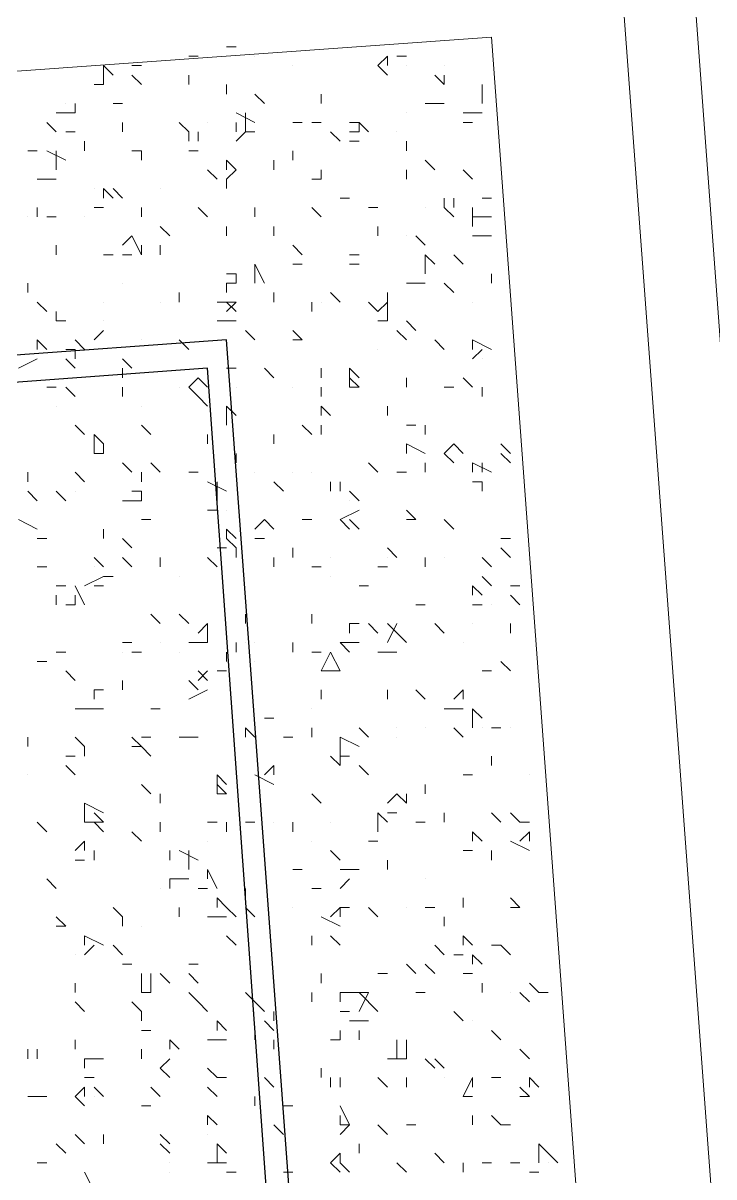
# Model space of a CAD drawing. Header units: millimetres. Extents: x 2928 to 3112, y 1220 to 1280.
# Drawn here: x 3001.4205 to 3001.6638, y 1266.179 to 1266.5856 of the extents above; entities that cross this region are included whole.
import ezdxf

# ---------------------------------------------------------------- set-up
doc = ezdxf.new("R2010")
doc.units = ezdxf.units.MM

msp = doc.modelspace()

# ---------------------------------------------------------------- linework, layer by layer
at = {"color": 7, "linetype": 'Continuous', "lineweight": 9, "true_color": 0x000007}
for points in [[(3000.54883, 1266.58065), (2999.44881, 1266.50065), (2999.75549, 1262.31059), (3000.85883, 1262.39392), (3001.96218, 1262.47392), (3001.65218, 1266.66065)], [(3000.55216, 1266.55398), (2999.47548, 1266.47398), (2999.77882, 1262.33726), (3000.8555, 1262.41726), (3001.93552, 1262.49726), (3001.62885, 1266.63398)], [(3000.5555, 1266.50732), (2999.52548, 1266.43065), (2999.82549, 1262.38726), (3000.85217, 1262.46392), (3001.88218, 1262.54059), (3001.58551, 1266.58065)]]:
    msp.add_lwpolyline(points, close=True, dxfattribs=at)
at = {"color": 92, "linetype": 'Continuous', "lineweight": 5, "true_color": 0x00b800}
for points in [[(3001.48218, 1266.57398), (3001.47884, 1266.57398), (3001.47884, 1266.57398)], [(3001.49218, 1266.57732), (3001.49551, 1266.57732), (3001.49551, 1266.57732)], [(3001.54884, 1266.57398), (3001.54551, 1266.57065), (3001.54551, 1266.57065)], [(3001.54884, 1266.57398), (3001.54884, 1266.57065), (3001.54884, 1266.57065)], [(3001.55551, 1266.57398), (3001.55218, 1266.57398), (3001.55218, 1266.57398)], [(3001.44884, 1266.57065), (3001.45218, 1266.56732), (3001.45218, 1266.56732)], [(3001.44884, 1266.57065), (3001.44884, 1266.56398), (3001.44884, 1266.56398)], [(3001.46218, 1266.57065), (3001.45884, 1266.57065), (3001.45884, 1266.57065)], [(3001.54551, 1266.57065), (3001.54884, 1266.56732), (3001.54884, 1266.56732)], [(3001.46218, 1266.56398), (3001.45884, 1266.56732), (3001.45884, 1266.56732)], [(3001.47884, 1266.56398), (3001.47884, 1266.56732), (3001.47884, 1266.56732)], [(3001.56551, 1266.56732), (3001.56884, 1266.56398), (3001.56884, 1266.56398)], [(3001.56884, 1266.56732), (3001.56884, 1266.56398), (3001.56884, 1266.56398)], [(3001.44551, 1266.56398), (3001.44884, 1266.56398), (3001.44884, 1266.56398)], [(3001.49218, 1266.56065), (3001.49218, 1266.56398), (3001.49218, 1266.56398)], [(3001.58218, 1266.56065), (3001.58218, 1266.56398), (3001.58218, 1266.56398)], [(3001.43884, 1266.55732), (3001.43884, 1266.55398), (3001.43884, 1266.55398)], [(3001.45551, 1266.55732), (3001.45218, 1266.55732), (3001.45218, 1266.55732)], [(3001.50551, 1266.55732), (3001.50218, 1266.56065), (3001.50218, 1266.56065)], [(3001.52551, 1266.55732), (3001.52551, 1266.56065), (3001.52551, 1266.56065)], [(3001.56218, 1266.55732), (3001.56884, 1266.55732), (3001.56884, 1266.55732)], [(3001.58218, 1266.56065), (3001.58218, 1266.55732), (3001.58218, 1266.55732)], [(3001.43218, 1266.55398), (3001.43884, 1266.55398), (3001.43884, 1266.55398)], [(3001.49551, 1266.55398), (3001.50218, 1266.55065), (3001.50218, 1266.55065)], [(3001.49884, 1266.55398), (3001.49884, 1266.54732), (3001.49884, 1266.54732)], [(3001.57884, 1266.55398), (3001.57551, 1266.55398), (3001.57551, 1266.55398)], [(3001.57884, 1266.55398), (3001.58218, 1266.55398), (3001.58218, 1266.55398)], [(3001.43218, 1266.54732), (3001.42884, 1266.55065), (3001.42884, 1266.55065)], [(3001.45551, 1266.54732), (3001.45551, 1266.55065), (3001.45551, 1266.55065)], [(3001.47884, 1266.54732), (3001.47551, 1266.55065), (3001.47551, 1266.55065)], [(3001.49551, 1266.54732), (3001.49551, 1266.55065), (3001.49551, 1266.55065)], [(3001.51884, 1266.55065), (3001.51551, 1266.55065), (3001.51551, 1266.55065)], [(3001.52551, 1266.55065), (3001.52218, 1266.55065), (3001.52218, 1266.55065)], [(3001.53884, 1266.55065), (3001.53551, 1266.55065), (3001.53551, 1266.55065)], [(3001.53884, 1266.55065), (3001.54218, 1266.54732), (3001.54218, 1266.54732)], [(3001.53884, 1266.55065), (3001.53884, 1266.54732), (3001.53884, 1266.54732)], [(3001.57884, 1266.55065), (3001.57551, 1266.55065), (3001.57551, 1266.55065)], [(3001.43884, 1266.54732), (3001.43551, 1266.54732), (3001.43551, 1266.54732)], [(3001.47884, 1266.54732), (3001.47884, 1266.54398), (3001.47884, 1266.54398)], [(3001.48218, 1266.54732), (3001.48218, 1266.54398), (3001.48218, 1266.54398)], [(3001.49551, 1266.54398), (3001.49884, 1266.54732), (3001.49884, 1266.54732)], [(3001.50218, 1266.54732), (3001.49884, 1266.54732), (3001.49884, 1266.54732)], [(3001.53218, 1266.54398), (3001.52884, 1266.54732), (3001.52884, 1266.54732)], [(3001.53884, 1266.54732), (3001.53551, 1266.54732), (3001.53551, 1266.54732)], [(3001.44218, 1266.54065), (3001.44218, 1266.54398), (3001.44218, 1266.54398)], [(3001.53551, 1266.54398), (3001.53884, 1266.54398), (3001.53884, 1266.54398)], [(3001.55551, 1266.54065), (3001.55551, 1266.54398), (3001.55551, 1266.54398)], [(3001.42551, 1266.54065), (3001.42218, 1266.54065), (3001.42218, 1266.54065)], [(3001.42884, 1266.54065), (3001.43551, 1266.53732), (3001.43551, 1266.53732)], [(3001.43218, 1266.54065), (3001.43218, 1266.53398), (3001.43218, 1266.53398)], [(3001.46218, 1266.54065), (3001.45884, 1266.54065), (3001.45884, 1266.54065)], [(3001.46218, 1266.53732), (3001.46218, 1266.54065), (3001.46218, 1266.54065)], [(3001.47884, 1266.54065), (3001.48218, 1266.54065), (3001.48218, 1266.54065)], [(3001.49218, 1266.53732), (3001.49551, 1266.53398), (3001.49551, 1266.53398)], [(3001.49218, 1266.53732), (3001.49218, 1266.53398), (3001.49218, 1266.53398)], [(3001.50884, 1266.53398), (3001.50884, 1266.53732), (3001.50884, 1266.53732)], [(3001.51551, 1266.53732), (3001.51551, 1266.54065), (3001.51551, 1266.54065)], [(3001.56551, 1266.53398), (3001.56218, 1266.53732), (3001.56218, 1266.53732)], [(3001.48884, 1266.53065), (3001.48551, 1266.53398), (3001.48551, 1266.53398)], [(3001.49218, 1266.53065), (3001.49551, 1266.53398), (3001.49551, 1266.53398)], [(3001.52551, 1266.53398), (3001.52551, 1266.53065), (3001.52551, 1266.53065)], [(3001.55551, 1266.53065), (3001.55551, 1266.53398), (3001.55551, 1266.53398)], [(3001.57884, 1266.53065), (3001.57551, 1266.53398), (3001.57551, 1266.53398)], [(3001.42551, 1266.53065), (3001.43218, 1266.53065), (3001.43218, 1266.53065)], [(3001.49218, 1266.52732), (3001.49218, 1266.53065), (3001.49218, 1266.53065)], [(3001.52218, 1266.53065), (3001.52551, 1266.53065), (3001.52551, 1266.53065)], [(3001.44884, 1266.52732), (3001.45218, 1266.52398), (3001.45218, 1266.52398)], [(3001.44884, 1266.52732), (3001.44884, 1266.52398), (3001.44884, 1266.52398)], [(3001.45551, 1266.52398), (3001.45218, 1266.52732), (3001.45218, 1266.52732)], [(3001.42551, 1266.51732), (3001.42551, 1266.52065), (3001.42551, 1266.52065)], [(3001.44551, 1266.52065), (3001.44884, 1266.52065), (3001.44884, 1266.52065)], [(3001.46218, 1266.51732), (3001.46218, 1266.52065), (3001.46218, 1266.52065)], [(3001.48551, 1266.51732), (3001.48218, 1266.52065), (3001.48218, 1266.52065)], [(3001.50218, 1266.51732), (3001.50218, 1266.52065), (3001.50218, 1266.52065)], [(3001.52551, 1266.51732), (3001.52218, 1266.52065), (3001.52218, 1266.52065)], [(3001.53551, 1266.52398), (3001.53218, 1266.52398), (3001.53218, 1266.52398)], [(3001.54551, 1266.52065), (3001.54218, 1266.52065), (3001.54218, 1266.52065)], [(3001.56884, 1266.52398), (3001.56884, 1266.52065), (3001.56884, 1266.52065)], [(3001.56884, 1266.52065), (3001.57218, 1266.51732), (3001.57218, 1266.51732)], [(3001.57218, 1266.52398), (3001.57218, 1266.52065), (3001.57218, 1266.52065)], [(3001.57884, 1266.51732), (3001.57884, 1266.52065), (3001.57884, 1266.52065)], [(3001.58551, 1266.52398), (3001.58218, 1266.52398), (3001.58218, 1266.52398)], [(3001.43218, 1266.51732), (3001.42884, 1266.51732), (3001.42884, 1266.51732)], [(3001.57884, 1266.51732), (3001.58551, 1266.51732), (3001.58551, 1266.51732)], [(3001.57884, 1266.51732), (3001.57884, 1266.51398), (3001.57884, 1266.51398)], [(3001.47218, 1266.51065), (3001.46884, 1266.51398), (3001.46884, 1266.51398)], [(3001.49218, 1266.51065), (3001.49218, 1266.51398), (3001.49218, 1266.51398)], [(3001.50884, 1266.51065), (3001.50884, 1266.51398), (3001.50884, 1266.51398)], [(3001.54551, 1266.51065), (3001.54551, 1266.51398), (3001.54551, 1266.51398)], [(3001.45884, 1266.51065), (3001.45551, 1266.50732), (3001.45551, 1266.50732)], [(3001.45884, 1266.51065), (3001.46218, 1266.50398), (3001.46218, 1266.50398)], [(3001.56218, 1266.50732), (3001.55884, 1266.51065), (3001.55884, 1266.51065)], [(3001.57884, 1266.51065), (3001.58551, 1266.51065), (3001.58551, 1266.51065)], [(3001.43218, 1266.50398), (3001.43218, 1266.50732), (3001.43218, 1266.50732)], [(3001.46218, 1266.50398), (3001.46218, 1266.50732), (3001.46218, 1266.50732)], [(3001.46884, 1266.50398), (3001.46884, 1266.50732), (3001.46884, 1266.50732)], [(3001.51884, 1266.50398), (3001.51551, 1266.50732), (3001.51551, 1266.50732)], [(3001.45218, 1266.50398), (3001.44884, 1266.50398), (3001.44884, 1266.50398)], [(3001.45551, 1266.50398), (3001.45884, 1266.50398), (3001.45884, 1266.50398)], [(3001.50218, 1266.50065), (3001.50551, 1266.49398), (3001.50551, 1266.49398)], [(3001.50218, 1266.50065), (3001.50218, 1266.49398), (3001.50218, 1266.49398)], [(3001.51884, 1266.50065), (3001.51551, 1266.50065), (3001.51551, 1266.50065)], [(3001.53884, 1266.50398), (3001.53551, 1266.50398), (3001.53551, 1266.50398)], [(3001.53551, 1266.50065), (3001.53884, 1266.50065), (3001.53884, 1266.50065)], [(3001.56218, 1266.50398), (3001.56551, 1266.50065), (3001.56551, 1266.50065)], [(3001.56218, 1266.50398), (3001.56218, 1266.49732), (3001.56218, 1266.49732)], [(3001.57551, 1266.50065), (3001.57218, 1266.50398), (3001.57218, 1266.50398)], [(3001.49551, 1266.49732), (3001.49218, 1266.49732), (3001.49218, 1266.49732)], [(3001.49551, 1266.49398), (3001.49551, 1266.49732), (3001.49551, 1266.49732)], [(3001.58551, 1266.49398), (3001.58551, 1266.49732), (3001.58551, 1266.49732)], [(3001.42218, 1266.49065), (3001.42218, 1266.49398), (3001.42218, 1266.49398)], [(3001.49218, 1266.49398), (3001.49551, 1266.49398), (3001.49551, 1266.49398)], [(3001.49218, 1266.49398), (3001.49218, 1266.49065), (3001.49218, 1266.49065)], [(3001.55551, 1266.49398), (3001.56218, 1266.49398), (3001.56218, 1266.49398)], [(3001.57218, 1266.49065), (3001.56884, 1266.49398), (3001.56884, 1266.49398)], [(3001.47551, 1266.48731), (3001.47551, 1266.49065), (3001.47551, 1266.49065)], [(3001.50884, 1266.48731), (3001.50884, 1266.49065), (3001.50884, 1266.49065)], [(3001.53218, 1266.48731), (3001.52884, 1266.49065), (3001.52884, 1266.49065)], [(3001.54884, 1266.48731), (3001.54884, 1266.49065), (3001.54884, 1266.49065)], [(3001.42884, 1266.48398), (3001.42551, 1266.48731), (3001.42551, 1266.48731)], [(3001.43218, 1266.48065), (3001.43218, 1266.48398), (3001.43218, 1266.48398)], [(3001.49218, 1266.48731), (3001.48884, 1266.48731), (3001.48884, 1266.48731)], [(3001.49218, 1266.48731), (3001.49551, 1266.48731), (3001.49551, 1266.48731)], [(3001.49218, 1266.48731), (3001.49551, 1266.48398), (3001.49551, 1266.48398)], [(3001.49551, 1266.48731), (3001.49218, 1266.48398), (3001.49218, 1266.48398)], [(3001.52218, 1266.48398), (3001.52218, 1266.48731), (3001.52218, 1266.48731)], [(3001.54551, 1266.48398), (3001.54218, 1266.48731), (3001.54218, 1266.48731)], [(3001.54884, 1266.48731), (3001.54551, 1266.48398), (3001.54551, 1266.48398)], [(3001.54884, 1266.48731), (3001.54884, 1266.48065), (3001.54884, 1266.48065)], [(3001.43551, 1266.48065), (3001.43218, 1266.48065), (3001.43218, 1266.48065)], [(3001.48884, 1266.48065), (3001.49551, 1266.48065), (3001.49551, 1266.48065)], [(3001.54551, 1266.48065), (3001.54884, 1266.48065), (3001.54884, 1266.48065)], [(3001.55884, 1266.47731), (3001.55551, 1266.48065), (3001.55551, 1266.48065)], [(3001.44551, 1266.47398), (3001.44884, 1266.47731), (3001.44884, 1266.47731)], [(3001.50218, 1266.47398), (3001.49884, 1266.47731), (3001.49884, 1266.47731)], [(3001.51884, 1266.47398), (3001.51551, 1266.47731), (3001.51551, 1266.47731)], [(3001.55551, 1266.47398), (3001.55218, 1266.47731), (3001.55218, 1266.47731)], [(3001.42551, 1266.47398), (3001.42884, 1266.47065), (3001.42884, 1266.47065)], [(3001.42551, 1266.47398), (3001.42551, 1266.47065), (3001.42551, 1266.47065)], [(3001.44218, 1266.47065), (3001.43884, 1266.47398), (3001.43884, 1266.47398)], [(3001.47884, 1266.47065), (3001.47551, 1266.47398), (3001.47551, 1266.47398)], [(3001.51884, 1266.47398), (3001.51551, 1266.47398), (3001.51551, 1266.47398)], [(3001.56884, 1266.47065), (3001.56551, 1266.47398), (3001.56551, 1266.47398)], [(3001.57884, 1266.47398), (3001.58551, 1266.47065), (3001.58551, 1266.47065)], [(3001.57884, 1266.47398), (3001.57884, 1266.47065), (3001.57884, 1266.47065)], [(3001.43884, 1266.47065), (3001.43551, 1266.47065), (3001.43551, 1266.47065)], [(3001.43884, 1266.47065), (3001.43884, 1266.46731), (3001.43884, 1266.46731)], [(3001.57884, 1266.46731), (3001.58218, 1266.47065), (3001.58218, 1266.47065)], [(3001.41884, 1266.46398), (3001.42551, 1266.46731), (3001.42551, 1266.46731)], [(3001.43551, 1266.46731), (3001.43884, 1266.46398), (3001.43884, 1266.46398)], [(3001.43884, 1266.46398), (3001.43551, 1266.46731), (3001.43551, 1266.46731)], [(3001.45884, 1266.46398), (3001.45551, 1266.46731), (3001.45551, 1266.46731)], [(3001.45551, 1266.46065), (3001.45551, 1266.46398), (3001.45551, 1266.46398)], [(3001.49551, 1266.46398), (3001.49218, 1266.46398), (3001.49218, 1266.46398)], [(3001.50884, 1266.46065), (3001.50551, 1266.46398), (3001.50551, 1266.46398)], [(3001.52551, 1266.46065), (3001.52551, 1266.46398), (3001.52551, 1266.46398)], [(3001.53551, 1266.46398), (3001.53884, 1266.46065), (3001.53884, 1266.46065)], [(3001.53551, 1266.46398), (3001.53551, 1266.45731), (3001.53551, 1266.45731)], [(3001.48218, 1266.46065), (3001.47884, 1266.45731), (3001.47884, 1266.45731)], [(3001.48218, 1266.46065), (3001.48551, 1266.45731), (3001.48551, 1266.45731)], [(3001.53884, 1266.45731), (3001.53551, 1266.46065), (3001.53551, 1266.46065)], [(3001.55551, 1266.45731), (3001.55551, 1266.46065), (3001.55551, 1266.46065)], [(3001.57884, 1266.45731), (3001.57551, 1266.46065), (3001.57551, 1266.46065)], [(3001.43218, 1266.45731), (3001.42884, 1266.45731), (3001.42884, 1266.45731)], [(3001.43884, 1266.45398), (3001.43551, 1266.45731), (3001.43551, 1266.45731)], [(3001.45551, 1266.45398), (3001.45551, 1266.45731), (3001.45551, 1266.45731)], [(3001.47884, 1266.45731), (3001.48218, 1266.45398), (3001.48218, 1266.45398)], [(3001.52551, 1266.45398), (3001.52551, 1266.45731), (3001.52551, 1266.45731)], [(3001.53551, 1266.45731), (3001.53884, 1266.45731), (3001.53884, 1266.45731)], [(3001.57218, 1266.45731), (3001.56884, 1266.45731), (3001.56884, 1266.45731)], [(3001.58218, 1266.45398), (3001.58218, 1266.45731), (3001.58218, 1266.45731)], [(3001.48551, 1266.45065), (3001.48218, 1266.45398), (3001.48218, 1266.45398)], [(3001.49218, 1266.45065), (3001.49551, 1266.44731), (3001.49551, 1266.44731)], [(3001.49218, 1266.45065), (3001.49218, 1266.44731), (3001.49218, 1266.44731)], [(3001.49218, 1266.44398), (3001.49218, 1266.44731), (3001.49218, 1266.44731)], [(3001.52551, 1266.45065), (3001.52884, 1266.44731), (3001.52884, 1266.44731)], [(3001.52551, 1266.45065), (3001.52551, 1266.44731), (3001.52551, 1266.44731)], [(3001.54884, 1266.44731), (3001.54884, 1266.45065), (3001.54884, 1266.45065)], [(3001.44218, 1266.44065), (3001.43884, 1266.44398), (3001.43884, 1266.44398)], [(3001.46551, 1266.44065), (3001.46218, 1266.44398), (3001.46218, 1266.44398)], [(3001.52218, 1266.44065), (3001.51884, 1266.44398), (3001.51884, 1266.44398)], [(3001.52551, 1266.44065), (3001.52551, 1266.44398), (3001.52551, 1266.44398)], [(3001.55884, 1266.44398), (3001.55551, 1266.44398), (3001.55551, 1266.44398)], [(3001.56218, 1266.44065), (3001.56218, 1266.44398), (3001.56218, 1266.44398)], [(3001.44551, 1266.44065), (3001.44884, 1266.43731), (3001.44884, 1266.43731)], [(3001.44551, 1266.44065), (3001.44551, 1266.43398), (3001.44551, 1266.43398)], [(3001.48551, 1266.43731), (3001.48551, 1266.44065), (3001.48551, 1266.44065)], [(3001.48551, 1266.43731), (3001.48551, 1266.44065), (3001.48551, 1266.44065)], [(3001.50884, 1266.43731), (3001.50884, 1266.44065), (3001.50884, 1266.44065)], [(3001.44884, 1266.43398), (3001.44884, 1266.43731), (3001.44884, 1266.43731)], [(3001.55551, 1266.43731), (3001.56218, 1266.43398), (3001.56218, 1266.43398)], [(3001.55551, 1266.43731), (3001.55551, 1266.43398), (3001.55551, 1266.43398)], [(3001.57218, 1266.43731), (3001.56884, 1266.43398), (3001.56884, 1266.43398)], [(3001.57218, 1266.43731), (3001.57551, 1266.43398), (3001.57551, 1266.43398)], [(3001.59218, 1266.43398), (3001.58884, 1266.43731), (3001.58884, 1266.43731)], [(3001.44551, 1266.43398), (3001.44884, 1266.43398), (3001.44884, 1266.43398)], [(3001.49551, 1266.43065), (3001.49551, 1266.43398), (3001.49551, 1266.43398)], [(3001.56884, 1266.43398), (3001.57218, 1266.43065), (3001.57218, 1266.43065)], [(3001.59218, 1266.43065), (3001.58884, 1266.43398), (3001.58884, 1266.43398)], [(3001.42218, 1266.42398), (3001.42218, 1266.42731), (3001.42218, 1266.42731)], [(3001.44218, 1266.42398), (3001.43884, 1266.42731), (3001.43884, 1266.42731)], [(3001.45884, 1266.42731), (3001.45551, 1266.43065), (3001.45551, 1266.43065)], [(3001.46218, 1266.42398), (3001.46218, 1266.42731), (3001.46218, 1266.42731)], [(3001.46884, 1266.42731), (3001.46551, 1266.43065), (3001.46551, 1266.43065)], [(3001.48218, 1266.42731), (3001.47884, 1266.42731), (3001.47884, 1266.42731)], [(3001.54551, 1266.42731), (3001.54218, 1266.43065), (3001.54218, 1266.43065)], [(3001.55218, 1266.42731), (3001.55551, 1266.42731), (3001.55551, 1266.42731)], [(3001.56218, 1266.42731), (3001.56218, 1266.43065), (3001.56218, 1266.43065)], [(3001.57884, 1266.43065), (3001.58551, 1266.42731), (3001.58551, 1266.42731)], [(3001.57884, 1266.43065), (3001.57884, 1266.42731), (3001.57884, 1266.42731)], [(3001.58218, 1266.42731), (3001.58218, 1266.43065), (3001.58218, 1266.43065)], [(3001.48551, 1266.42398), (3001.49218, 1266.42065), (3001.49218, 1266.42065)], [(3001.48884, 1266.42398), (3001.48884, 1266.41731), (3001.48884, 1266.41731)], [(3001.51218, 1266.42065), (3001.50884, 1266.42398), (3001.50884, 1266.42398)], [(3001.52884, 1266.42065), (3001.52884, 1266.42398), (3001.52884, 1266.42398)], [(3001.53218, 1266.42065), (3001.53218, 1266.42398), (3001.53218, 1266.42398)], [(3001.57884, 1266.42398), (3001.58218, 1266.42398), (3001.58218, 1266.42398)], [(3001.58218, 1266.42065), (3001.58218, 1266.42398), (3001.58218, 1266.42398)], [(3001.42551, 1266.41731), (3001.42218, 1266.42065), (3001.42218, 1266.42065)], [(3001.43551, 1266.41731), (3001.43218, 1266.42065), (3001.43218, 1266.42065)], [(3001.46218, 1266.42065), (3001.45884, 1266.42065), (3001.45884, 1266.42065)], [(3001.46218, 1266.42065), (3001.46218, 1266.41731), (3001.46218, 1266.41731)], [(3001.53551, 1266.42065), (3001.53884, 1266.41731), (3001.53884, 1266.41731)], [(3001.45551, 1266.41731), (3001.46218, 1266.41731), (3001.46218, 1266.41731)], [(3001.41884, 1266.41065), (3001.42551, 1266.40731), (3001.42551, 1266.40731)], [(3001.46551, 1266.41065), (3001.46218, 1266.41065), (3001.46218, 1266.41065)], [(3001.48551, 1266.41398), (3001.48884, 1266.41398), (3001.48884, 1266.41398)], [(3001.50551, 1266.41065), (3001.50218, 1266.40731), (3001.50218, 1266.40731)], [(3001.50551, 1266.41065), (3001.50884, 1266.40731), (3001.50884, 1266.40731)], [(3001.52218, 1266.41065), (3001.51884, 1266.41065), (3001.51884, 1266.41065)], [(3001.53218, 1266.41065), (3001.53884, 1266.41398), (3001.53884, 1266.41398)], [(3001.53551, 1266.40731), (3001.53218, 1266.41065), (3001.53218, 1266.41065)], [(3001.53884, 1266.40731), (3001.53551, 1266.41065), (3001.53551, 1266.41065)], [(3001.55884, 1266.41065), (3001.55551, 1266.41398), (3001.55551, 1266.41398)], [(3001.55884, 1266.41065), (3001.55551, 1266.41065), (3001.55551, 1266.41065)], [(3001.57218, 1266.40731), (3001.56884, 1266.41065), (3001.56884, 1266.41065)], [(3001.44884, 1266.40398), (3001.44884, 1266.40731), (3001.44884, 1266.40731)], [(3001.49218, 1266.40731), (3001.49551, 1266.40398), (3001.49551, 1266.40398)], [(3001.49218, 1266.40731), (3001.49218, 1266.40398), (3001.49218, 1266.40398)], [(3001.42884, 1266.40398), (3001.42551, 1266.40398), (3001.42551, 1266.40398)], [(3001.45884, 1266.40065), (3001.45551, 1266.40398), (3001.45551, 1266.40398)], [(3001.49551, 1266.40065), (3001.49218, 1266.40398), (3001.49218, 1266.40398)], [(3001.50218, 1266.40398), (3001.50551, 1266.40398), (3001.50551, 1266.40398)], [(3001.59218, 1266.40398), (3001.58884, 1266.40398), (3001.58884, 1266.40398)], [(3001.48884, 1266.40065), (3001.49218, 1266.40065), (3001.49218, 1266.40065)], [(3001.49551, 1266.39731), (3001.49551, 1266.40065), (3001.49551, 1266.40065)], [(3001.51551, 1266.39731), (3001.51551, 1266.40065), (3001.51551, 1266.40065)], [(3001.54884, 1266.40065), (3001.55218, 1266.39731), (3001.55218, 1266.39731)], [(3001.59218, 1266.39731), (3001.58884, 1266.40065), (3001.58884, 1266.40065)], [(3001.44551, 1266.39731), (3001.44884, 1266.39398), (3001.44884, 1266.39398)], [(3001.45884, 1266.39398), (3001.45551, 1266.39731), (3001.45551, 1266.39731)], [(3001.46884, 1266.39398), (3001.46884, 1266.39731), (3001.46884, 1266.39731)], [(3001.48884, 1266.39398), (3001.48551, 1266.39731), (3001.48551, 1266.39731)], [(3001.50884, 1266.39398), (3001.50884, 1266.39731), (3001.50884, 1266.39731)], [(3001.56218, 1266.39398), (3001.56218, 1266.39731), (3001.56218, 1266.39731)], [(3001.58551, 1266.39398), (3001.58218, 1266.39731), (3001.58218, 1266.39731)], [(3001.42884, 1266.39398), (3001.42551, 1266.39398), (3001.42551, 1266.39398)], [(3001.44218, 1266.38731), (3001.44884, 1266.39065), (3001.44884, 1266.39065)], [(3001.45218, 1266.39065), (3001.44884, 1266.39065), (3001.44884, 1266.39065)], [(3001.52551, 1266.39398), (3001.52218, 1266.39398), (3001.52218, 1266.39398)], [(3001.54551, 1266.39398), (3001.54884, 1266.39398), (3001.54884, 1266.39398)], [(3001.58551, 1266.38731), (3001.58218, 1266.39065), (3001.58218, 1266.39065)], [(3001.43551, 1266.38731), (3001.43218, 1266.38731), (3001.43218, 1266.38731)], [(3001.43884, 1266.38731), (3001.44218, 1266.38065), (3001.44218, 1266.38065)], [(3001.44884, 1266.38731), (3001.44551, 1266.38731), (3001.44551, 1266.38731)], [(3001.54218, 1266.38731), (3001.53884, 1266.38731), (3001.53884, 1266.38731)], [(3001.57884, 1266.38731), (3001.58218, 1266.38398), (3001.58218, 1266.38398)], [(3001.57884, 1266.38731), (3001.57884, 1266.38398), (3001.57884, 1266.38398)], [(3001.59551, 1266.38731), (3001.59218, 1266.38731), (3001.59218, 1266.38731)], [(3001.43218, 1266.38065), (3001.43218, 1266.38398), (3001.43218, 1266.38398)], [(3001.43884, 1266.38398), (3001.43884, 1266.38065), (3001.43884, 1266.38065)], [(3001.59218, 1266.38398), (3001.59551, 1266.38065), (3001.59551, 1266.38065)], [(3001.43551, 1266.38065), (3001.43884, 1266.38065), (3001.43884, 1266.38065)], [(3001.56218, 1266.38065), (3001.55884, 1266.38065), (3001.55884, 1266.38065)], [(3001.57884, 1266.38065), (3001.58218, 1266.38065), (3001.58218, 1266.38065)], [(3001.46884, 1266.37398), (3001.46551, 1266.37731), (3001.46551, 1266.37731)], [(3001.47884, 1266.37398), (3001.47551, 1266.37731), (3001.47551, 1266.37731)], [(3001.49884, 1266.37398), (3001.49884, 1266.37731), (3001.49884, 1266.37731)], [(3001.52218, 1266.37398), (3001.52218, 1266.37731), (3001.52218, 1266.37731)], [(3001.48551, 1266.37398), (3001.48218, 1266.37065), (3001.48218, 1266.37065)], [(3001.48551, 1266.37398), (3001.48551, 1266.36731), (3001.48551, 1266.36731)], [(3001.53551, 1266.37398), (3001.53884, 1266.37398), (3001.53884, 1266.37398)], [(3001.53551, 1266.37398), (3001.53551, 1266.37065), (3001.53551, 1266.37065)], [(3001.54551, 1266.37065), (3001.54218, 1266.37398), (3001.54218, 1266.37398)], [(3001.54884, 1266.37398), (3001.55551, 1266.36731), (3001.55551, 1266.36731)], [(3001.55218, 1266.37398), (3001.54884, 1266.36731), (3001.54884, 1266.36731)], [(3001.56884, 1266.37065), (3001.56551, 1266.37398), (3001.56551, 1266.37398)], [(3001.59218, 1266.37065), (3001.59218, 1266.37398), (3001.59218, 1266.37398)], [(3001.45884, 1266.36731), (3001.45551, 1266.36731), (3001.45551, 1266.36731)], [(3001.47884, 1266.36731), (3001.48551, 1266.36731), (3001.48551, 1266.36731)], [(3001.49551, 1266.36398), (3001.49551, 1266.36731), (3001.49551, 1266.36731)], [(3001.51551, 1266.36398), (3001.51551, 1266.36731), (3001.51551, 1266.36731)], [(3001.53218, 1266.36731), (3001.53884, 1266.36731), (3001.53884, 1266.36731)], [(3001.53551, 1266.36398), (3001.53218, 1266.36731), (3001.53218, 1266.36731)], [(3001.43551, 1266.36398), (3001.43218, 1266.36398), (3001.43218, 1266.36398)], [(3001.46218, 1266.36398), (3001.45884, 1266.36398), (3001.45884, 1266.36398)], [(3001.49218, 1266.36398), (3001.49218, 1266.36065), (3001.49218, 1266.36065)], [(3001.49218, 1266.36398), (3001.49218, 1266.36065), (3001.49218, 1266.36065)], [(3001.52551, 1266.36398), (3001.52218, 1266.36398), (3001.52218, 1266.36398)], [(3001.52884, 1266.36398), (3001.52551, 1266.35731), (3001.52551, 1266.35731)], [(3001.52884, 1266.36398), (3001.53218, 1266.35731), (3001.53218, 1266.35731)], [(3001.54551, 1266.36398), (3001.55218, 1266.36398), (3001.55218, 1266.36398)], [(3001.42884, 1266.36065), (3001.42551, 1266.36065), (3001.42551, 1266.36065)], [(3001.59218, 1266.35731), (3001.58884, 1266.36065), (3001.58884, 1266.36065)], [(3001.43884, 1266.35398), (3001.43551, 1266.35731), (3001.43551, 1266.35731)], [(3001.45551, 1266.35065), (3001.45551, 1266.35398), (3001.45551, 1266.35398)], [(3001.48218, 1266.35065), (3001.47884, 1266.35398), (3001.47884, 1266.35398)], [(3001.48218, 1266.35731), (3001.48551, 1266.35398), (3001.48551, 1266.35398)], [(3001.48551, 1266.35731), (3001.48218, 1266.35398), (3001.48218, 1266.35398)], [(3001.48884, 1266.35731), (3001.49218, 1266.35731), (3001.49218, 1266.35731)], [(3001.52551, 1266.35731), (3001.52884, 1266.35731), (3001.52884, 1266.35731)], [(3001.53218, 1266.35731), (3001.52884, 1266.35731), (3001.52884, 1266.35731)], [(3001.58551, 1266.35731), (3001.58218, 1266.35731), (3001.58218, 1266.35731)], [(3001.44551, 1266.35065), (3001.44884, 1266.35065), (3001.44884, 1266.35065)], [(3001.44551, 1266.35065), (3001.44551, 1266.34731), (3001.44551, 1266.34731)], [(3001.47884, 1266.34731), (3001.48551, 1266.35065), (3001.48551, 1266.35065)], [(3001.52551, 1266.34731), (3001.52551, 1266.35065), (3001.52551, 1266.35065)], [(3001.54884, 1266.34731), (3001.54884, 1266.35065), (3001.54884, 1266.35065)], [(3001.56218, 1266.34731), (3001.55884, 1266.35065), (3001.55884, 1266.35065)], [(3001.57551, 1266.35065), (3001.57218, 1266.34731), (3001.57218, 1266.34731)], [(3001.57551, 1266.35065), (3001.57551, 1266.34731), (3001.57551, 1266.34731)], [(3001.44218, 1266.34398), (3001.43884, 1266.34398), (3001.43884, 1266.34398)], [(3001.44218, 1266.34398), (3001.44884, 1266.34398), (3001.44884, 1266.34398)], [(3001.46884, 1266.34398), (3001.46551, 1266.34398), (3001.46551, 1266.34398)], [(3001.56884, 1266.34398), (3001.57551, 1266.34398), (3001.57551, 1266.34398)], [(3001.57884, 1266.34398), (3001.58218, 1266.34065), (3001.58218, 1266.34065)], [(3001.57884, 1266.34398), (3001.57884, 1266.34065), (3001.57884, 1266.34065)], [(3001.50884, 1266.34065), (3001.50551, 1266.34065), (3001.50551, 1266.34065)], [(3001.57884, 1266.33731), (3001.57884, 1266.34065), (3001.57884, 1266.34065)], [(3001.42218, 1266.33065), (3001.42218, 1266.33398), (3001.42218, 1266.33398)], [(3001.44218, 1266.33065), (3001.43884, 1266.33398), (3001.43884, 1266.33398)], [(3001.46218, 1266.33065), (3001.45884, 1266.33398), (3001.45884, 1266.33398)], [(3001.46218, 1266.33398), (3001.46551, 1266.33398), (3001.46551, 1266.33398)], [(3001.47884, 1266.33398), (3001.47551, 1266.33398), (3001.47551, 1266.33398)], [(3001.48218, 1266.33398), (3001.47884, 1266.33398), (3001.47884, 1266.33398)], [(3001.50218, 1266.33398), (3001.49884, 1266.33731), (3001.49884, 1266.33731)], [(3001.49884, 1266.33398), (3001.49884, 1266.33731), (3001.49884, 1266.33731)], [(3001.51551, 1266.33398), (3001.51218, 1266.33398), (3001.51218, 1266.33398)], [(3001.52218, 1266.33398), (3001.52218, 1266.33731), (3001.52218, 1266.33731)], [(3001.53218, 1266.33398), (3001.53884, 1266.33065), (3001.53884, 1266.33065)], [(3001.53218, 1266.33398), (3001.53218, 1266.32731), (3001.53218, 1266.32731)], [(3001.54218, 1266.33398), (3001.53884, 1266.33731), (3001.53884, 1266.33731)], [(3001.57551, 1266.33398), (3001.57218, 1266.33731), (3001.57218, 1266.33731)], [(3001.58884, 1266.33731), (3001.58551, 1266.33731), (3001.58551, 1266.33731)], [(3001.44218, 1266.32731), (3001.44218, 1266.33065), (3001.44218, 1266.33065)], [(3001.45884, 1266.33065), (3001.46218, 1266.33065), (3001.46218, 1266.33065)], [(3001.46551, 1266.32731), (3001.46218, 1266.33065), (3001.46218, 1266.33065)], [(3001.43884, 1266.32731), (3001.43551, 1266.32731), (3001.43551, 1266.32731)], [(3001.53218, 1266.32398), (3001.52884, 1266.32731), (3001.52884, 1266.32731)], [(3001.53218, 1266.32731), (3001.53551, 1266.32731), (3001.53551, 1266.32731)], [(3001.53218, 1266.32398), (3001.53218, 1266.32731), (3001.53218, 1266.32731)], [(3001.58551, 1266.32398), (3001.58551, 1266.32731), (3001.58551, 1266.32731)], [(3001.43884, 1266.32065), (3001.43551, 1266.32398), (3001.43551, 1266.32398)], [(3001.50884, 1266.32398), (3001.50551, 1266.32065), (3001.50551, 1266.32065)], [(3001.50884, 1266.32398), (3001.50884, 1266.32065), (3001.50884, 1266.32065)], [(3001.54218, 1266.32065), (3001.53884, 1266.32398), (3001.53884, 1266.32398)], [(3001.46551, 1266.31398), (3001.46218, 1266.31731), (3001.46218, 1266.31731)], [(3001.48884, 1266.32065), (3001.49218, 1266.31731), (3001.49218, 1266.31731)], [(3001.48884, 1266.32065), (3001.48884, 1266.31398), (3001.48884, 1266.31398)], [(3001.49218, 1266.31398), (3001.48884, 1266.31731), (3001.48884, 1266.31731)], [(3001.50218, 1266.32065), (3001.50884, 1266.31731), (3001.50884, 1266.31731)], [(3001.56218, 1266.31398), (3001.56218, 1266.31731), (3001.56218, 1266.31731)], [(3001.57884, 1266.32065), (3001.57551, 1266.32065), (3001.57551, 1266.32065)], [(3001.46884, 1266.31065), (3001.46884, 1266.31398), (3001.46884, 1266.31398)], [(3001.48884, 1266.31398), (3001.49218, 1266.31398), (3001.49218, 1266.31398)], [(3001.52551, 1266.31065), (3001.52218, 1266.31398), (3001.52218, 1266.31398)], [(3001.55218, 1266.31398), (3001.54884, 1266.31065), (3001.54884, 1266.31065)], [(3001.55218, 1266.31398), (3001.55551, 1266.31065), (3001.55551, 1266.31065)], [(3001.55551, 1266.31065), (3001.55551, 1266.31398), (3001.55551, 1266.31398)], [(3001.44218, 1266.31065), (3001.44884, 1266.30731), (3001.44884, 1266.30731)], [(3001.44218, 1266.31065), (3001.44218, 1266.30398), (3001.44218, 1266.30398)], [(3001.44884, 1266.30398), (3001.44551, 1266.30731), (3001.44551, 1266.30731)], [(3001.54551, 1266.30731), (3001.54884, 1266.30398), (3001.54884, 1266.30398)], [(3001.54551, 1266.30731), (3001.54551, 1266.30065), (3001.54551, 1266.30065)], [(3001.54884, 1266.30398), (3001.54551, 1266.30731), (3001.54551, 1266.30731)], [(3001.54884, 1266.30731), (3001.55218, 1266.30731), (3001.55218, 1266.30731)], [(3001.56884, 1266.30398), (3001.56884, 1266.30731), (3001.56884, 1266.30731)], [(3001.58884, 1266.30398), (3001.58551, 1266.30731), (3001.58551, 1266.30731)], [(3001.59551, 1266.30398), (3001.59218, 1266.30731), (3001.59218, 1266.30731)], [(3001.42884, 1266.30065), (3001.42551, 1266.30398), (3001.42551, 1266.30398)], [(3001.44218, 1266.30398), (3001.44884, 1266.30398), (3001.44884, 1266.30398)], [(3001.44884, 1266.30065), (3001.44551, 1266.30398), (3001.44551, 1266.30398)], [(3001.46884, 1266.30065), (3001.46884, 1266.30398), (3001.46884, 1266.30398)], [(3001.48884, 1266.30398), (3001.48551, 1266.30398), (3001.48551, 1266.30398)], [(3001.49218, 1266.30065), (3001.49218, 1266.30398), (3001.49218, 1266.30398)], [(3001.50218, 1266.30398), (3001.49884, 1266.30398), (3001.49884, 1266.30398)], [(3001.51551, 1266.30065), (3001.51551, 1266.30398), (3001.51551, 1266.30398)], [(3001.56218, 1266.30398), (3001.55884, 1266.30398), (3001.55884, 1266.30398)], [(3001.59885, 1266.30398), (3001.59551, 1266.30398), (3001.59551, 1266.30398)], [(3001.44218, 1266.29731), (3001.43884, 1266.29398), (3001.43884, 1266.29398)], [(3001.44218, 1266.29731), (3001.44218, 1266.29398), (3001.44218, 1266.29398)], [(3001.46218, 1266.29731), (3001.45884, 1266.30065), (3001.45884, 1266.30065)], [(3001.54218, 1266.29731), (3001.54551, 1266.29731), (3001.54551, 1266.29731)], [(3001.57884, 1266.30065), (3001.58218, 1266.29731), (3001.58218, 1266.29731)], [(3001.57884, 1266.30065), (3001.57884, 1266.29731), (3001.57884, 1266.29731)], [(3001.59218, 1266.29731), (3001.59885, 1266.29398), (3001.59885, 1266.29398)], [(3001.59885, 1266.30065), (3001.59551, 1266.29731), (3001.59551, 1266.29731)], [(3001.59885, 1266.30065), (3001.59885, 1266.29731), (3001.59885, 1266.29731)], [(3001.44551, 1266.29065), (3001.44551, 1266.29398), (3001.44551, 1266.29398)], [(3001.47218, 1266.29065), (3001.47218, 1266.29398), (3001.47218, 1266.29398)], [(3001.47551, 1266.29398), (3001.48218, 1266.29065), (3001.48218, 1266.29065)], [(3001.47884, 1266.29398), (3001.47884, 1266.28731), (3001.47884, 1266.28731)], [(3001.53218, 1266.29065), (3001.52884, 1266.29398), (3001.52884, 1266.29398)], [(3001.57551, 1266.29398), (3001.57884, 1266.29398), (3001.57884, 1266.29398)], [(3001.58551, 1266.29065), (3001.58551, 1266.29398), (3001.58551, 1266.29398)], [(3001.43884, 1266.29065), (3001.44218, 1266.29065), (3001.44218, 1266.29065)], [(3001.54884, 1266.28731), (3001.54884, 1266.29065), (3001.54884, 1266.29065)], [(3001.48551, 1266.28731), (3001.48884, 1266.28065), (3001.48884, 1266.28065)], [(3001.48551, 1266.28731), (3001.48551, 1266.28398), (3001.48551, 1266.28398)], [(3001.51884, 1266.28731), (3001.51551, 1266.28731), (3001.51551, 1266.28731)], [(3001.53218, 1266.28731), (3001.53884, 1266.28731), (3001.53884, 1266.28731)], [(3001.43218, 1266.28065), (3001.42884, 1266.28398), (3001.42884, 1266.28398)], [(3001.47218, 1266.28398), (3001.47884, 1266.28398), (3001.47884, 1266.28398)], [(3001.47218, 1266.28065), (3001.47218, 1266.28398), (3001.47218, 1266.28398)], [(3001.48218, 1266.28065), (3001.48551, 1266.28065), (3001.48551, 1266.28065)], [(3001.49884, 1266.27731), (3001.49884, 1266.28065), (3001.49884, 1266.28065)], [(3001.52551, 1266.28065), (3001.52218, 1266.28065), (3001.52218, 1266.28065)], [(3001.53218, 1266.28065), (3001.53551, 1266.28398), (3001.53551, 1266.28398)], [(3001.48884, 1266.27731), (3001.49218, 1266.27398), (3001.49218, 1266.27398)], [(3001.48884, 1266.27731), (3001.48884, 1266.27398), (3001.48884, 1266.27398)], [(3001.57551, 1266.27398), (3001.57551, 1266.27731), (3001.57551, 1266.27731)], [(3001.59551, 1266.27398), (3001.59218, 1266.27731), (3001.59218, 1266.27731)], [(3001.45551, 1266.27065), (3001.45218, 1266.27398), (3001.45218, 1266.27398)], [(3001.47551, 1266.27065), (3001.47551, 1266.27398), (3001.47551, 1266.27398)], [(3001.49551, 1266.27065), (3001.49218, 1266.27398), (3001.49218, 1266.27398)], [(3001.50218, 1266.27065), (3001.49884, 1266.27398), (3001.49884, 1266.27398)], [(3001.53218, 1266.27398), (3001.52884, 1266.27065), (3001.52884, 1266.27065)], [(3001.53218, 1266.27398), (3001.53218, 1266.27065), (3001.53218, 1266.27065)], [(3001.53551, 1266.27398), (3001.53218, 1266.27398), (3001.53218, 1266.27398)], [(3001.54551, 1266.27065), (3001.54218, 1266.27398), (3001.54218, 1266.27398)], [(3001.56551, 1266.27398), (3001.56218, 1266.27398), (3001.56218, 1266.27398)], [(3001.59551, 1266.27398), (3001.59218, 1266.27398), (3001.59218, 1266.27398)], [(3001.43551, 1266.26731), (3001.43218, 1266.27065), (3001.43218, 1266.27065)], [(3001.45551, 1266.26731), (3001.45551, 1266.27065), (3001.45551, 1266.27065)], [(3001.48551, 1266.27065), (3001.49218, 1266.27065), (3001.49218, 1266.27065)], [(3001.52551, 1266.27065), (3001.53218, 1266.26731), (3001.53218, 1266.26731)], [(3001.56884, 1266.26731), (3001.56884, 1266.27065), (3001.56884, 1266.27065)], [(3001.43551, 1266.26731), (3001.43218, 1266.26731), (3001.43218, 1266.26731)], [(3001.44218, 1266.26398), (3001.44884, 1266.26064), (3001.44884, 1266.26064)], [(3001.44218, 1266.26398), (3001.44218, 1266.26064), (3001.44218, 1266.26064)], [(3001.44218, 1266.25731), (3001.44551, 1266.26064), (3001.44551, 1266.26064)], [(3001.45551, 1266.25731), (3001.45218, 1266.26064), (3001.45218, 1266.26064)], [(3001.49551, 1266.26064), (3001.49218, 1266.26398), (3001.49218, 1266.26398)], [(3001.52218, 1266.26064), (3001.52218, 1266.26398), (3001.52218, 1266.26398)], [(3001.53218, 1266.26064), (3001.52884, 1266.26398), (3001.52884, 1266.26398)], [(3001.56884, 1266.25731), (3001.56551, 1266.26064), (3001.56551, 1266.26064)], [(3001.57551, 1266.26398), (3001.57884, 1266.26064), (3001.57884, 1266.26064)], [(3001.57551, 1266.26398), (3001.57551, 1266.26064), (3001.57551, 1266.26064)], [(3001.58884, 1266.26064), (3001.58551, 1266.26064), (3001.58551, 1266.26064)], [(3001.59218, 1266.25731), (3001.58884, 1266.26064), (3001.58884, 1266.26064)], [(3001.57218, 1266.25731), (3001.57551, 1266.25731), (3001.57551, 1266.25731)], [(3001.57884, 1266.25731), (3001.58218, 1266.25398), (3001.58218, 1266.25398)], [(3001.57884, 1266.25731), (3001.57884, 1266.25398), (3001.57884, 1266.25398)], [(3001.45884, 1266.25398), (3001.45551, 1266.25398), (3001.45551, 1266.25398)], [(3001.48218, 1266.25398), (3001.47884, 1266.25398), (3001.47884, 1266.25398)], [(3001.55884, 1266.25064), (3001.55551, 1266.25398), (3001.55551, 1266.25398)], [(3001.56551, 1266.25064), (3001.56218, 1266.25398), (3001.56218, 1266.25398)], [(3001.46218, 1266.25064), (3001.46218, 1266.24398), (3001.46218, 1266.24398)], [(3001.46551, 1266.25064), (3001.46551, 1266.24398), (3001.46551, 1266.24398)], [(3001.47218, 1266.24731), (3001.46884, 1266.25064), (3001.46884, 1266.25064)], [(3001.48218, 1266.24731), (3001.47884, 1266.25064), (3001.47884, 1266.25064)], [(3001.52551, 1266.24731), (3001.52551, 1266.25064), (3001.52551, 1266.25064)], [(3001.54884, 1266.25064), (3001.54551, 1266.25064), (3001.54551, 1266.25064)], [(3001.57551, 1266.25064), (3001.57884, 1266.25064), (3001.57884, 1266.25064)], [(3001.43884, 1266.24398), (3001.43884, 1266.24731), (3001.43884, 1266.24731)], [(3001.46218, 1266.24398), (3001.46551, 1266.24398), (3001.46551, 1266.24398)], [(3001.48218, 1266.24064), (3001.47884, 1266.24398), (3001.47884, 1266.24398)], [(3001.50218, 1266.24064), (3001.49884, 1266.24398), (3001.49884, 1266.24398)], [(3001.52218, 1266.24064), (3001.52218, 1266.24398), (3001.52218, 1266.24398)], [(3001.53218, 1266.24398), (3001.53884, 1266.24398), (3001.53884, 1266.24398)], [(3001.53218, 1266.24398), (3001.53218, 1266.24064), (3001.53218, 1266.24064)], [(3001.53884, 1266.24398), (3001.54551, 1266.23731), (3001.54551, 1266.23731)], [(3001.54218, 1266.24398), (3001.53884, 1266.23731), (3001.53884, 1266.23731)], [(3001.54218, 1266.24398), (3001.53884, 1266.24398), (3001.53884, 1266.24398)], [(3001.56218, 1266.24398), (3001.55884, 1266.24398), (3001.55884, 1266.24398)], [(3001.58218, 1266.24398), (3001.58218, 1266.24731), (3001.58218, 1266.24731)], [(3001.59885, 1266.24064), (3001.59551, 1266.24398), (3001.59551, 1266.24398)], [(3001.60218, 1266.24398), (3001.59885, 1266.24731), (3001.59885, 1266.24731)], [(3001.60218, 1266.24398), (3001.60551, 1266.24398), (3001.60551, 1266.24398)], [(3001.44218, 1266.23731), (3001.43884, 1266.24064), (3001.43884, 1266.24064)], [(3001.46218, 1266.23731), (3001.45884, 1266.24064), (3001.45884, 1266.24064)], [(3001.48551, 1266.23731), (3001.48218, 1266.24064), (3001.48218, 1266.24064)], [(3001.50551, 1266.23731), (3001.50218, 1266.24064), (3001.50218, 1266.24064)], [(3001.46218, 1266.23398), (3001.46218, 1266.23731), (3001.46218, 1266.23731)], [(3001.50884, 1266.23731), (3001.50884, 1266.23398), (3001.50884, 1266.23398)], [(3001.50884, 1266.23731), (3001.50884, 1266.23398), (3001.50884, 1266.23398)], [(3001.53218, 1266.23731), (3001.53551, 1266.23731), (3001.53551, 1266.23731)], [(3001.57551, 1266.23398), (3001.57218, 1266.23731), (3001.57218, 1266.23731)], [(3001.48884, 1266.23398), (3001.49218, 1266.23064), (3001.49218, 1266.23064)], [(3001.48884, 1266.23398), (3001.48884, 1266.23064), (3001.48884, 1266.23064)], [(3001.50551, 1266.23398), (3001.50884, 1266.23064), (3001.50884, 1266.23064)], [(3001.53551, 1266.23398), (3001.54218, 1266.23398), (3001.54218, 1266.23398)], [(3001.46551, 1266.23064), (3001.46218, 1266.23064), (3001.46218, 1266.23064)], [(3001.50218, 1266.22731), (3001.50218, 1266.23064), (3001.50218, 1266.23064)], [(3001.53218, 1266.22731), (3001.53218, 1266.23064), (3001.53218, 1266.23064)], [(3001.53884, 1266.22731), (3001.53884, 1266.23064), (3001.53884, 1266.23064)], [(3001.58884, 1266.22731), (3001.58551, 1266.23064), (3001.58551, 1266.23064)], [(3001.42218, 1266.22064), (3001.42218, 1266.22398), (3001.42218, 1266.22398)], [(3001.42551, 1266.22064), (3001.42551, 1266.22398), (3001.42551, 1266.22398)], [(3001.43884, 1266.22398), (3001.43884, 1266.22731), (3001.43884, 1266.22731)], [(3001.46218, 1266.22064), (3001.46218, 1266.22398), (3001.46218, 1266.22398)], [(3001.47218, 1266.22731), (3001.47551, 1266.22398), (3001.47551, 1266.22398)], [(3001.47218, 1266.22731), (3001.47218, 1266.22398), (3001.47218, 1266.22398)], [(3001.48551, 1266.22731), (3001.49218, 1266.22731), (3001.49218, 1266.22731)], [(3001.50884, 1266.22398), (3001.50884, 1266.22731), (3001.50884, 1266.22731)], [(3001.53218, 1266.22731), (3001.52884, 1266.22731), (3001.52884, 1266.22731)], [(3001.55218, 1266.22731), (3001.55218, 1266.22064), (3001.55218, 1266.22064)], [(3001.55551, 1266.22731), (3001.55551, 1266.22064), (3001.55551, 1266.22064)], [(3001.59885, 1266.22064), (3001.59551, 1266.22398), (3001.59551, 1266.22398)], [(3001.44218, 1266.22064), (3001.44884, 1266.22064), (3001.44884, 1266.22064)], [(3001.44218, 1266.22064), (3001.44218, 1266.21731), (3001.44218, 1266.21731)], [(3001.46884, 1266.21731), (3001.47218, 1266.22064), (3001.47218, 1266.22064)], [(3001.54884, 1266.22064), (3001.55551, 1266.22064), (3001.55551, 1266.22064)], [(3001.56551, 1266.21731), (3001.56218, 1266.22064), (3001.56218, 1266.22064)], [(3001.56884, 1266.21731), (3001.56551, 1266.22064), (3001.56551, 1266.22064)], [(3001.47218, 1266.21398), (3001.46884, 1266.21731), (3001.46884, 1266.21731)], [(3001.48884, 1266.21398), (3001.48551, 1266.21731), (3001.48551, 1266.21731)], [(3001.52551, 1266.21398), (3001.52551, 1266.21731), (3001.52551, 1266.21731)], [(3001.44218, 1266.21398), (3001.44551, 1266.21398), (3001.44551, 1266.21398)], [(3001.49218, 1266.21398), (3001.48884, 1266.21398), (3001.48884, 1266.21398)], [(3001.50884, 1266.21064), (3001.50551, 1266.21398), (3001.50551, 1266.21398)], [(3001.52884, 1266.21064), (3001.52884, 1266.21398), (3001.52884, 1266.21398)], [(3001.53218, 1266.21064), (3001.53218, 1266.21398), (3001.53218, 1266.21398)], [(3001.54884, 1266.21064), (3001.54551, 1266.21398), (3001.54551, 1266.21398)], [(3001.55551, 1266.21064), (3001.55551, 1266.21398), (3001.55551, 1266.21398)], [(3001.57884, 1266.21398), (3001.57551, 1266.20731), (3001.57551, 1266.20731)], [(3001.57884, 1266.21398), (3001.57884, 1266.21064), (3001.57884, 1266.21064)], [(3001.58884, 1266.21398), (3001.58551, 1266.21398), (3001.58551, 1266.21398)], [(3001.59885, 1266.21398), (3001.60218, 1266.21064), (3001.60218, 1266.21064)], [(3001.59885, 1266.21398), (3001.59885, 1266.21064), (3001.59885, 1266.21064)], [(3001.42551, 1266.20731), (3001.42218, 1266.20731), (3001.42218, 1266.20731)], [(3001.42884, 1266.20731), (3001.42551, 1266.20731), (3001.42551, 1266.20731)], [(3001.44218, 1266.21064), (3001.43884, 1266.20731), (3001.43884, 1266.20731)], [(3001.43884, 1266.20731), (3001.44218, 1266.20398), (3001.44218, 1266.20398)], [(3001.44218, 1266.21064), (3001.44218, 1266.20731), (3001.44218, 1266.20731)], [(3001.44884, 1266.20731), (3001.44551, 1266.21064), (3001.44551, 1266.21064)], [(3001.46884, 1266.20731), (3001.46551, 1266.21064), (3001.46551, 1266.21064)], [(3001.48884, 1266.20731), (3001.48551, 1266.21064), (3001.48551, 1266.21064)], [(3001.50218, 1266.20398), (3001.50218, 1266.20731), (3001.50218, 1266.20731)], [(3001.57551, 1266.20731), (3001.57884, 1266.20731), (3001.57884, 1266.20731)], [(3001.59885, 1266.20731), (3001.59551, 1266.21064), (3001.59551, 1266.21064)], [(3001.59551, 1266.20731), (3001.59885, 1266.20731), (3001.59885, 1266.20731)], [(3001.46551, 1266.20398), (3001.46218, 1266.20398), (3001.46218, 1266.20398)], [(3001.51551, 1266.20398), (3001.51218, 1266.20398), (3001.51218, 1266.20398)], [(3001.53218, 1266.20398), (3001.53551, 1266.19731), (3001.53551, 1266.19731)], [(3001.48551, 1266.20064), (3001.48884, 1266.19731), (3001.48884, 1266.19731)], [(3001.48551, 1266.20064), (3001.48551, 1266.19731), (3001.48551, 1266.19731)], [(3001.53218, 1266.20064), (3001.53218, 1266.19731), (3001.53218, 1266.19731)], [(3001.57884, 1266.19731), (3001.57884, 1266.20064), (3001.57884, 1266.20064)], [(3001.58884, 1266.19731), (3001.58551, 1266.20064), (3001.58551, 1266.20064)], [(3001.51218, 1266.19398), (3001.50884, 1266.19731), (3001.50884, 1266.19731)], [(3001.53218, 1266.19398), (3001.53551, 1266.19731), (3001.53551, 1266.19731)], [(3001.53551, 1266.19731), (3001.53218, 1266.19731), (3001.53218, 1266.19731)], [(3001.54884, 1266.19398), (3001.54551, 1266.19731), (3001.54551, 1266.19731)], [(3001.55884, 1266.19731), (3001.55551, 1266.19731), (3001.55551, 1266.19731)], [(3001.59218, 1266.19731), (3001.58884, 1266.19731), (3001.58884, 1266.19731)], [(3001.44218, 1266.19064), (3001.43884, 1266.19398), (3001.43884, 1266.19398)], [(3001.44884, 1266.19064), (3001.44884, 1266.19398), (3001.44884, 1266.19398)], [(3001.47218, 1266.19064), (3001.46884, 1266.19398), (3001.46884, 1266.19398)], [(3001.43551, 1266.18731), (3001.43218, 1266.19064), (3001.43218, 1266.19064)], [(3001.47218, 1266.18731), (3001.46884, 1266.19064), (3001.46884, 1266.19064)], [(3001.48884, 1266.19064), (3001.49218, 1266.18731), (3001.49218, 1266.18731)], [(3001.48884, 1266.19064), (3001.48884, 1266.18398), (3001.48884, 1266.18398)], [(3001.53218, 1266.18731), (3001.52884, 1266.18398), (3001.52884, 1266.18398)], [(3001.53218, 1266.18731), (3001.53218, 1266.18398), (3001.53218, 1266.18398)], [(3001.53884, 1266.18731), (3001.53884, 1266.19064), (3001.53884, 1266.19064)], [(3001.56884, 1266.18398), (3001.56551, 1266.18731), (3001.56551, 1266.18731)], [(3001.60218, 1266.19064), (3001.60885, 1266.18398), (3001.60885, 1266.18398)], [(3001.60218, 1266.19064), (3001.60218, 1266.18398), (3001.60218, 1266.18398)], [(3001.42884, 1266.18398), (3001.42551, 1266.18398), (3001.42551, 1266.18398)], [(3001.48551, 1266.18398), (3001.49218, 1266.18398), (3001.49218, 1266.18398)], [(3001.52884, 1266.18398), (3001.53218, 1266.18064), (3001.53218, 1266.18064)], [(3001.53551, 1266.18064), (3001.53218, 1266.18398), (3001.53218, 1266.18398)], [(3001.55551, 1266.18064), (3001.55218, 1266.18398), (3001.55218, 1266.18398)], [(3001.57551, 1266.18064), (3001.57551, 1266.18398), (3001.57551, 1266.18398)], [(3001.58551, 1266.18398), (3001.58218, 1266.18398), (3001.58218, 1266.18398)], [(3001.59551, 1266.18398), (3001.59218, 1266.18398), (3001.59218, 1266.18398)], [(3001.44218, 1266.18064), (3001.44551, 1266.17398), (3001.44551, 1266.17398)], [(3001.49551, 1266.18064), (3001.49218, 1266.18064), (3001.49218, 1266.18064)], [(3001.51551, 1266.18064), (3001.51218, 1266.18064), (3001.51218, 1266.18064)], [(3001.59885, 1266.18064), (3001.60218, 1266.18064), (3001.60218, 1266.18064)]]:
    msp.add_lwpolyline(points, dxfattribs=at)
for points in [[(3001.50218, 1266.57398), (3001.50218, 1266.57398)], [(3001.51551, 1266.57065), (3001.51551, 1266.57065)], [(3001.55551, 1266.57065), (3001.55551, 1266.57065)], [(3001.56884, 1266.57065), (3001.56884, 1266.57065)], [(3001.43551, 1266.55732), (3001.43551, 1266.55732)], [(3001.55551, 1266.55398), (3001.55551, 1266.55398)], [(3001.48551, 1266.55065), (3001.48551, 1266.55065)], [(3001.57884, 1266.55065), (3001.57884, 1266.55065)], [(3001.55218, 1266.54732), (3001.55218, 1266.54732)], [(3001.42218, 1266.54065), (3001.42218, 1266.54065)], [(3001.52551, 1266.53398), (3001.52551, 1266.53398)], [(3001.44551, 1266.52732), (3001.44551, 1266.52732)], [(3001.46884, 1266.52732), (3001.46884, 1266.52732)], [(3001.52218, 1266.52065), (3001.52218, 1266.52065)], [(3001.56218, 1266.52065), (3001.56218, 1266.52065)], [(3001.42218, 1266.51732), (3001.42218, 1266.51732)], [(3001.44218, 1266.51732), (3001.44218, 1266.51732)], [(3001.57884, 1266.51732), (3001.57884, 1266.51732)], [(3001.55551, 1266.51065), (3001.55551, 1266.51065)], [(3001.53884, 1266.50398), (3001.53884, 1266.50398)], [(3001.49551, 1266.49732), (3001.49551, 1266.49732)], [(3001.45551, 1266.49398), (3001.45551, 1266.49398)], [(3001.50218, 1266.49398), (3001.50218, 1266.49398)], [(3001.44884, 1266.48731), (3001.44884, 1266.48731)], [(3001.46884, 1266.48731), (3001.46884, 1266.48731)], [(3001.52551, 1266.48731), (3001.52551, 1266.48731)], [(3001.57884, 1266.48731), (3001.57884, 1266.48731)], [(3001.44884, 1266.48065), (3001.44884, 1266.48065)], [(3001.44884, 1266.48065), (3001.44884, 1266.48065)], [(3001.46218, 1266.47398), (3001.46218, 1266.47398)], [(3001.54551, 1266.47065), (3001.54551, 1266.47065)], [(3001.58218, 1266.46731), (3001.58218, 1266.46731)], [(3001.47551, 1266.45731), (3001.47551, 1266.45731)], [(3001.49551, 1266.45731), (3001.49551, 1266.45731)], [(3001.51551, 1266.45731), (3001.51551, 1266.45731)], [(3001.43218, 1266.45065), (3001.43218, 1266.45065)], [(3001.46218, 1266.45065), (3001.46218, 1266.45065)], [(3001.52551, 1266.44398), (3001.52551, 1266.44398)], [(3001.57551, 1266.43398), (3001.57551, 1266.43398)], [(3001.50218, 1266.42731), (3001.50218, 1266.42731)], [(3001.51551, 1266.42731), (3001.51551, 1266.42731)], [(3001.52218, 1266.42731), (3001.52218, 1266.42731)], [(3001.43884, 1266.42065), (3001.43884, 1266.42065)], [(3001.53551, 1266.41731), (3001.53551, 1266.41731)], [(3001.49218, 1266.41398), (3001.49218, 1266.41398)], [(3001.52884, 1266.39731), (3001.52884, 1266.39731)], [(3001.54884, 1266.39731), (3001.54884, 1266.39731)], [(3001.54884, 1266.39731), (3001.54884, 1266.39731)], [(3001.56884, 1266.39731), (3001.56884, 1266.39731)], [(3001.44551, 1266.39398), (3001.44551, 1266.39398)], [(3001.44884, 1266.39398), (3001.44884, 1266.39398)], [(3001.47551, 1266.39065), (3001.47551, 1266.39065)], [(3001.52884, 1266.39065), (3001.52884, 1266.39065)], [(3001.58551, 1266.38065), (3001.58551, 1266.38065)], [(3001.57884, 1266.37398), (3001.57884, 1266.37398)], [(3001.46884, 1266.36731), (3001.46884, 1266.36731)], [(3001.49884, 1266.36731), (3001.49884, 1266.36731)], [(3001.50218, 1266.36731), (3001.50218, 1266.36731)], [(3001.55551, 1266.36731), (3001.55551, 1266.36731)], [(3001.57551, 1266.36731), (3001.57551, 1266.36731)], [(3001.45551, 1266.36398), (3001.45551, 1266.36398)], [(3001.47551, 1266.36398), (3001.47551, 1266.36398)], [(3001.50218, 1266.36065), (3001.50218, 1266.36065)], [(3001.53218, 1266.35731), (3001.53218, 1266.35731)], [(3001.52218, 1266.34398), (3001.52218, 1266.34398)], [(3001.46218, 1266.33398), (3001.46218, 1266.33398)], [(3001.46218, 1266.33398), (3001.46218, 1266.33398)], [(3001.55218, 1266.33731), (3001.55218, 1266.33731)], [(3001.55218, 1266.33398), (3001.55218, 1266.33398)], [(3001.56218, 1266.33731), (3001.56218, 1266.33731)], [(3001.58218, 1266.33731), (3001.58218, 1266.33731)], [(3001.59218, 1266.33731), (3001.59218, 1266.33731)], [(3001.42218, 1266.32065), (3001.42218, 1266.32065)], [(3001.59885, 1266.32065), (3001.59885, 1266.32065)], [(3001.46884, 1266.31398), (3001.46884, 1266.31398)], [(3001.50884, 1266.30398), (3001.50884, 1266.30398)], [(3001.52884, 1266.30398), (3001.52884, 1266.30398)], [(3001.48551, 1266.29731), (3001.48551, 1266.29731)], [(3001.52218, 1266.29731), (3001.52218, 1266.29731)], [(3001.58218, 1266.29731), (3001.58218, 1266.29731)], [(3001.43884, 1266.29065), (3001.43884, 1266.29065)], [(3001.53218, 1266.28731), (3001.53218, 1266.28731)], [(3001.53884, 1266.28731), (3001.53884, 1266.28731)], [(3001.46884, 1266.28065), (3001.46884, 1266.28065)], [(3001.56218, 1266.28398), (3001.56218, 1266.28398)], [(3001.51551, 1266.27398), (3001.51551, 1266.27398)], [(3001.55551, 1266.27398), (3001.55551, 1266.27398)], [(3001.46218, 1266.26731), (3001.46218, 1266.26731)], [(3001.53218, 1266.26064), (3001.53218, 1266.26064)], [(3001.43884, 1266.25731), (3001.43884, 1266.25731)], [(3001.59218, 1266.24398), (3001.59218, 1266.24398)], [(3001.50218, 1266.23731), (3001.50218, 1266.23731)], [(3001.57884, 1266.23398), (3001.57884, 1266.23398)], [(3001.56884, 1266.21398), (3001.56884, 1266.21398)], [(3001.44551, 1266.20731), (3001.44551, 1266.20731)], [(3001.48551, 1266.19398), (3001.48551, 1266.19398)], [(3001.47218, 1266.18398), (3001.47218, 1266.18398)], [(3001.52884, 1266.18398), (3001.52884, 1266.18398)], [(3001.57551, 1266.18398), (3001.57551, 1266.18398)], [(3001.60551, 1266.18398), (3001.60551, 1266.18398)], [(3001.47218, 1266.18064), (3001.47218, 1266.18064)], [(3001.49551, 1266.18064), (3001.49551, 1266.18064)]]:
    msp.add_lwpolyline(points, close=True, dxfattribs=at)
at = {"color": 253, "linetype": 'Continuous', "lineweight": -2, "true_color": 0x9a9a9a}
msp.add_lwpolyline([(3000.56216, 1266.40731), (2999.63548, 1266.34065), (2999.91549, 1262.49726), (3000.8455, 1262.56393), (3001.77551, 1262.63393), (3001.49218, 1266.47398)], close=True, dxfattribs=at)
msp.add_lwpolyline([(3000.72217, 1264.49062), (3001.62218, 1264.55729), (3001.48551, 1266.46398), (3001.1255, 1266.43731), (3001.17217, 1265.82397), (3000.60883, 1265.78064)], dxfattribs=at)

doc.saveas('drawing.dxf')
